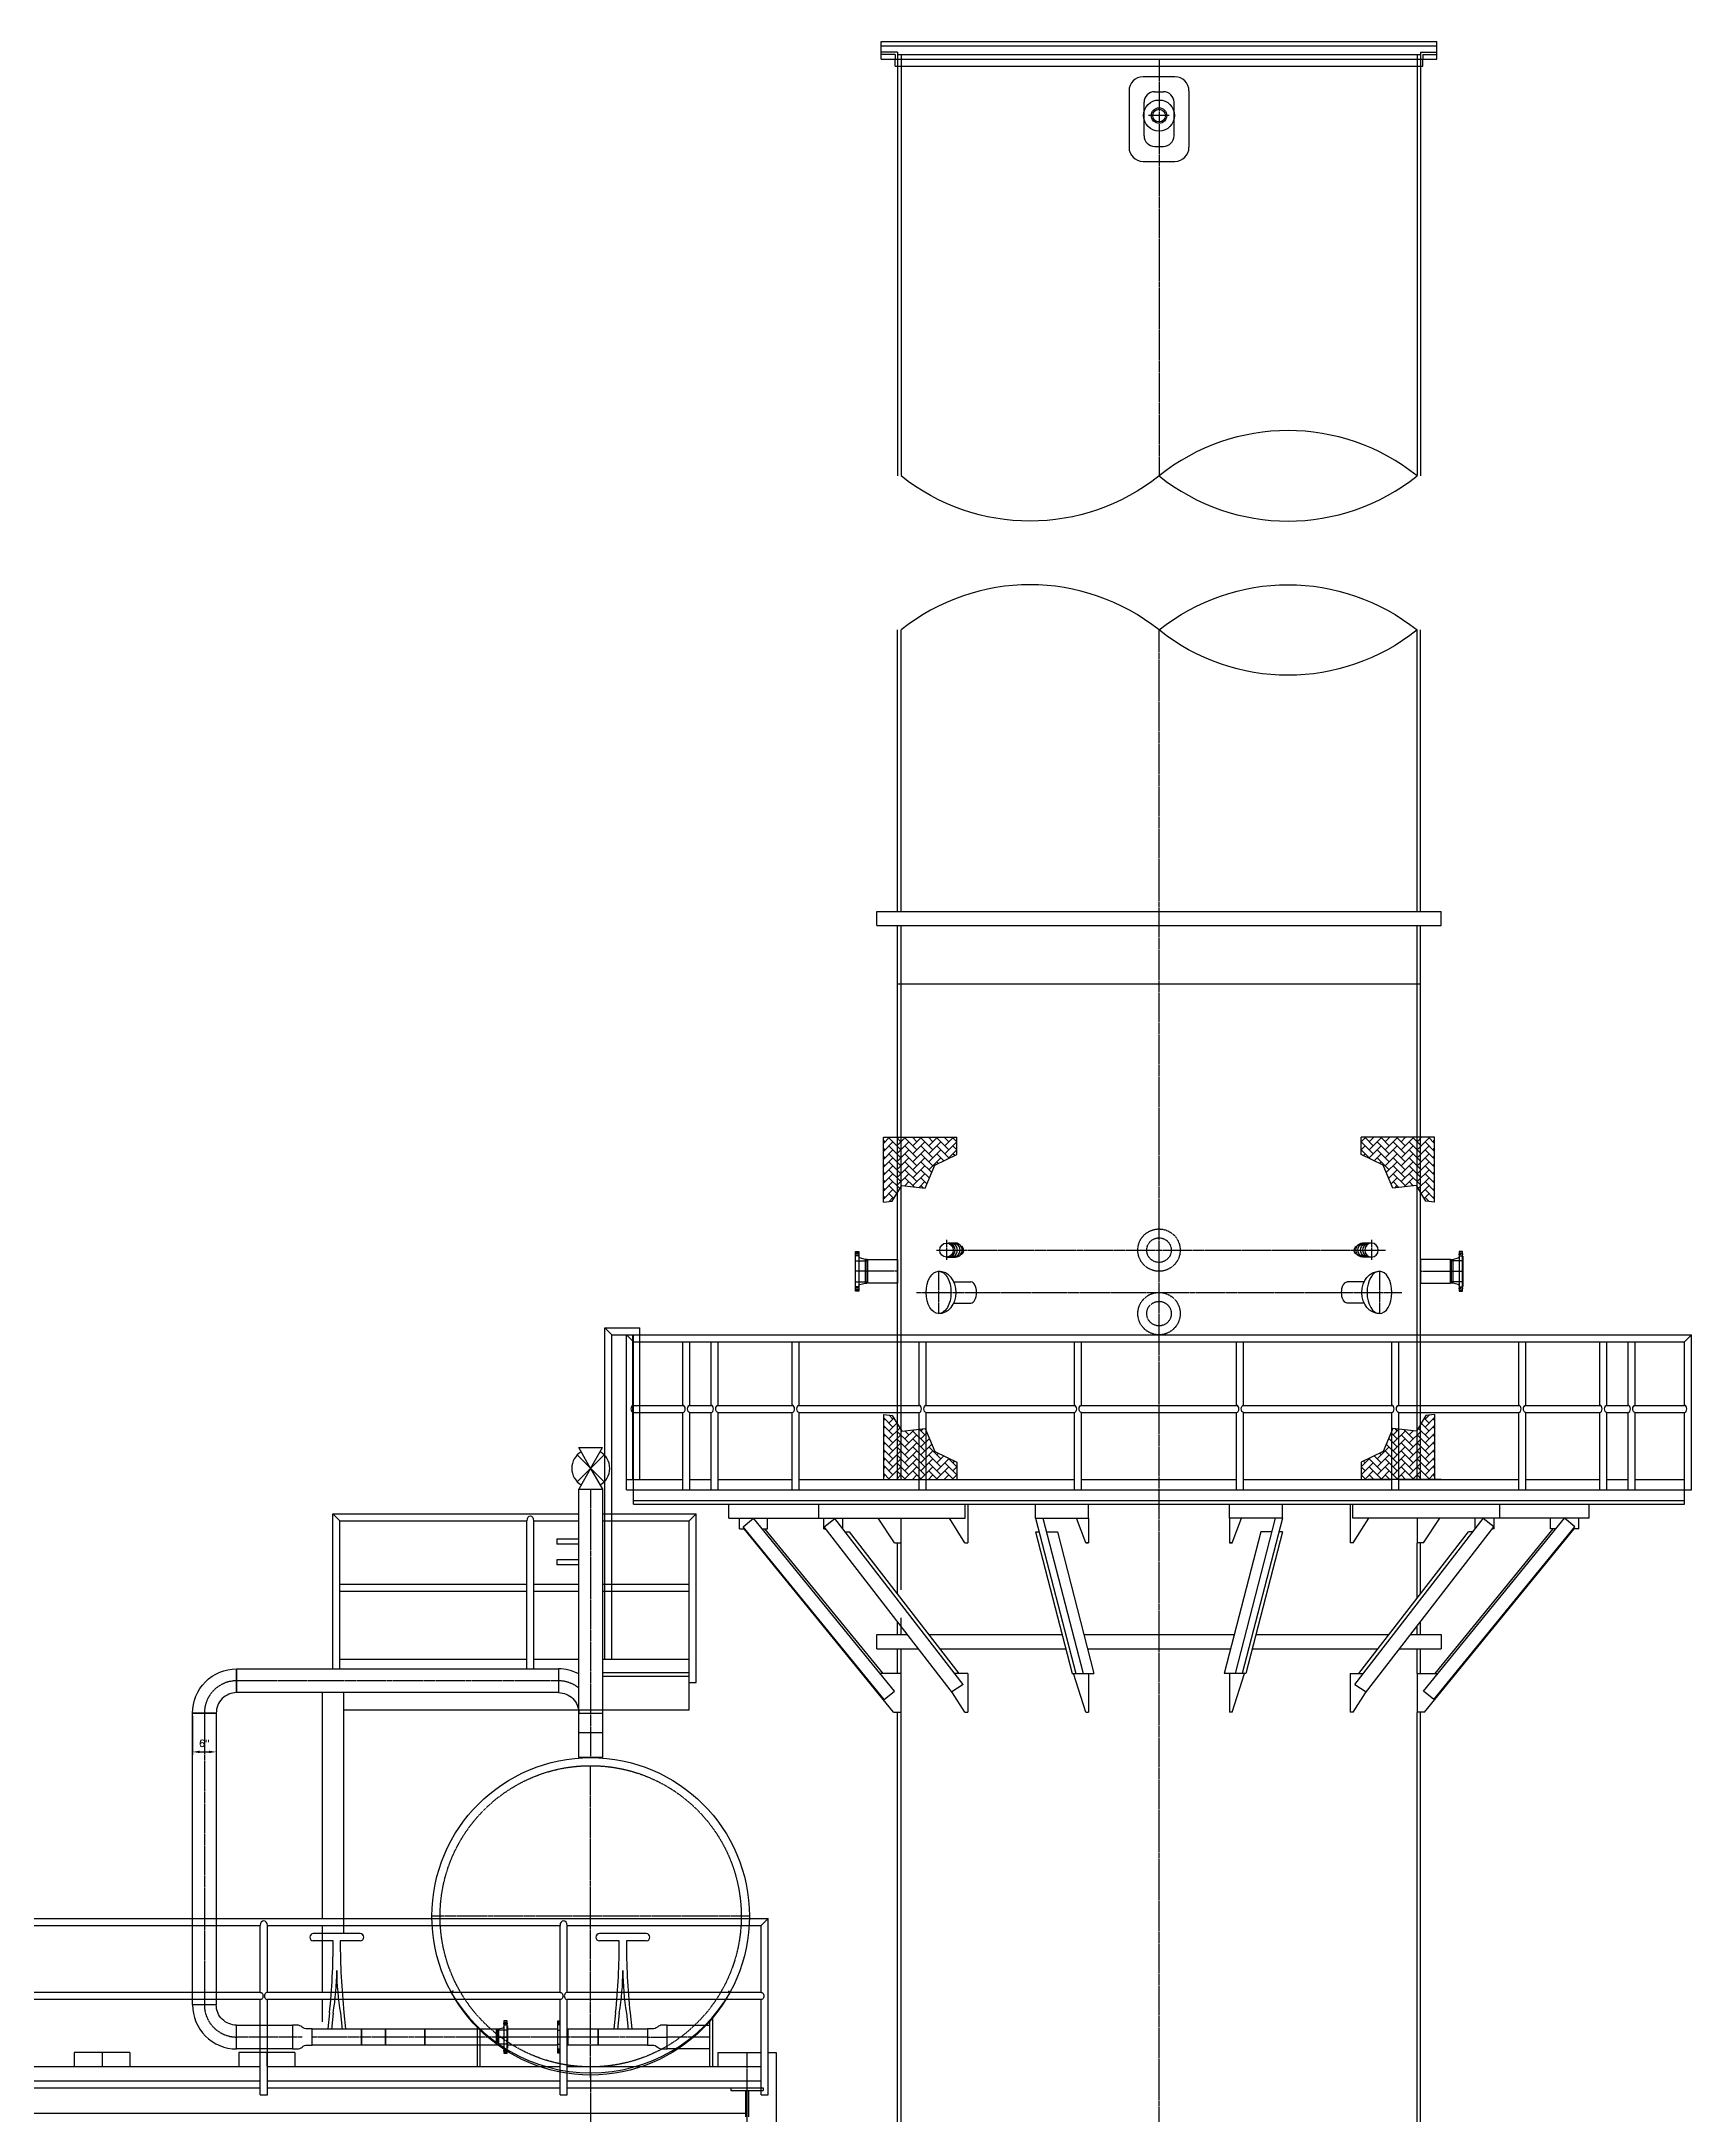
# Model space of a CAD drawing. Header units: inches. Extents: x 23530 to 59202, y -9951 to 24854.
# Drawn here: x 47504 to 59202, y 10161 to 24854 of the extents above; entities that cross this region are included whole.
import ezdxf

# ---------------------------------------------------------------- set-up
doc = ezdxf.new("R2010")
doc.units = ezdxf.units.IN
doc.header["$LTSCALE"] = 10
doc.header["$MEASUREMENT"] = 0
doc.linetypes.add('CENTER', pattern=[2, 1.25, -0.25, 0.25, -0.25])
doc.linetypes.add('HIDDEN', pattern=[0.375, 0.25, -0.125])
for name, color, linetype in [('CENTER', 11, 'CENTER'), ('HRSG-GRS CENTER', 30, 'CENTER'), ('HRSG-GRS MAYA', 220, 'HIDDEN'), ('HRSG-GRS TEBAL', 7, 'Continuous'), ('PIPE', 7, 'Continuous')]:
    doc.layers.add(name, color=color, linetype=linetype)
doc.styles.add('ROMANS', font='romans.shx', dxfattribs={"height": 200})
doc.dimstyles.new('DIMENSI-HRSG', dxfattribs={"dimtxt": 50, "dimasz": 50, "dimexe": 20, "dimexo": 20, "dimgap": 10, "dimtad": 0, "dimdec": 0, "dimzin": 0, "dimdsep": 46, "dimtxsty": 'ROMANS', "dimcen": 0.1, "dimclrd": 12, "dimclre": 15, "dimclrt": 40, "dimadec": 0, "dimazin": 0, "dimtfac": 1, "dimtdec": 0, "dimtofl": 0, "dimtmove": 2, "dimatfit": 3, "dimfxl": 1, "dimtvp": 1, "dimtolj": 1, "dimtzin": 0, "dimarcsym": 0})

# ---------------------------------------------------------------- blocks, each defined once
blk = doc.blocks.new('*D9')
at = {"layer": 'Defpoints', "color": 0, "transparency": 16777216}
for p in [(48575, 13007), (48743, 13007), (48743, 12731)]:
    blk.add_point(p, dxfattribs=at)
at = {"layer": 'HRSG-GRS TEBAL', "color": 15, "lineweight": -2, "transparency": 16777216}
for p, q in [((48575, 12987), (48575, 12711)), ((48743, 12987), (48743, 12711))]:
    blk.add_line(p, q, dxfattribs=at)
at = {"layer": 'HRSG-GRS TEBAL', "color": 12, "lineweight": -2, "transparency": 16777216}
blk.add_line((48625, 12731), (48693, 12731), dxfattribs=at)
at = {"layer": 'HRSG-GRS TEBAL', "color": 12, "transparency": 16777216}
for points in [[(48625, 12740), (48625, 12723), (48575, 12731)], [(48693, 12740), (48693, 12723), (48743, 12731)]]:
    blk.add_solid(points, dxfattribs=at)
at = {"layer": 'HRSG-GRS TEBAL', "color": 40, "transparency": 16777216, "insert": (48659, 12791), "char_height": 50, "attachment_point": 5, "style": 'ROMANS'}
blk.add_mtext('\\A1;6"', dxfattribs=at)

msp = doc.modelspace()

# ---------------------------------------------------------------- hatches: boundary and pattern name
at = {"layer": 'HRSG-GRS TEBAL'}
h = msp.add_hatch(dxfattribs=at)
h.set_pattern_fill('AR-HBONE', color=256, scale=10, style=0)
h.set_pattern_definition([(45, (-58, -4e-12), (4e-15, 56.568542), [120, -40]), (135, (-29.716, 28.284), (4e-15, 56.568542), [120, -40])])
h.paths.add_polyline_path([(53472.7, 16628), (53535.7, 16633.5), (53602.4, 16746.1), (53769.1, 16727.6), (53838.3, 16890.1), (53992.9, 16964.6), (53992.9, 17087.4), (53472.7, 17087.4)])
h = msp.add_hatch(dxfattribs=at)
h.set_pattern_fill('AR-HBONE', color=256, scale=10, style=0)
h.set_pattern_definition([(135, (110911.45, -2e-12), (-4e-15, 56.568542), [120, -40]), (45, (110883.167, 28.284), (-4e-15, 56.568542), [120, -40])])
h.paths.add_polyline_path([(57380.7, 16628), (57317.8, 16633.5), (57251, 16746.1), (57084.4, 16727.6), (57015.1, 16890.1), (56860.6, 16964.6), (56860.6, 17087.4), (57380.7, 17087.4)])
h = msp.add_hatch(dxfattribs=at)
h.set_pattern_fill('AR-HBONE', color=256, scale=10, style=0)
h.set_pattern_definition([(315, (-58, 31749.717), (4e-15, -56.568542), [120, -40]), (225, (-29.716, 31721.433), (4e-15, -56.568542), [120, -40])])
h.paths.add_polyline_path([(53472.7, 15121.7), (53535.7, 15116.2), (53602.4, 15003.6), (53769.1, 15022.1), (53838.3, 14859.7), (53992.9, 14785.1), (53992.9, 14662.4), (53472.7, 14662.4)])
h = msp.add_hatch(dxfattribs=at)
h.set_pattern_fill('AR-HBONE', color=256, scale=10, style=0)
h.set_pattern_definition([(225, (110911.45, 31749.717), (-4e-15, -56.568542), [120, -40]), (315, (110883.167, 31721.433), (-4e-15, -56.568542), [120, -40])])
h.paths.add_polyline_path([(57380.7, 15121.7), (57317.8, 15116.2), (57251, 15003.6), (57084.4, 15022.1), (57015.1, 14859.7), (56860.6, 14785.1), (56860.6, 14662.4), (57380.7, 14662.4)])

# ---------------------------------------------------------------- linework, layer by layer
at = {"layer": 'CENTER'}
for p, q in [((53303.7, 16258), (53268.8, 16258)), ((53298.1, 16269.1), (53274.3, 16269.1)), ((53298.1, 16246.9), (53274.3, 16246.9)), ((57549.8, 16258), (57584.7, 16258)), ((57555.3, 16269.1), (57579.1, 16269.1)), ((57555.3, 16246.9), (57579.1, 16246.9)), ((53303.7, 16016.7), (53268.8, 16016.7)), ((53361.6, 16137.4), (53272.7, 16137.4)), ((53298.1, 16027.8), (53274.3, 16027.8)), ((53572.7, 16137.4), (53361.6, 16137.4)), ((57280.7, 16137.4), (57491.8, 16137.4)), ((57491.8, 16137.4), (57580.7, 16137.4)), ((57549.8, 16016.7), (57584.7, 16016.7)), ((57555.3, 16027.8), (57579.1, 16027.8)), ((53298.1, 16005.6), (53274.3, 16005.6)), ((57555.3, 16005.6), (57579.1, 16005.6)), ((51397.7, 14592.4), (51397.7, 12691.1)), ((51169.1, 13235.2), (48887.9, 13235.2)), ((48659.3, 13006.6), (48659.3, 10938.8)), ((50778.5, 10805.5), (50810.2, 10805.5)), ((50783.3, 10815), (50805.5, 10815)), ((50783.3, 10796), (50805.5, 10796)), ((51180.7, 10805.5), (51159.4, 10805.5)), ((51180.7, 10815), (51164.2, 10815)), ((51180.7, 10796), (51164.2, 10796)), ((49283.5, 10710.2), (48887.9, 10710.2)), ((49772.7, 10710.2), (49422.7, 10710.2)), ((49942.8, 10710.2), (49772.7, 10710.2)), ((50222.7, 10710.2), (49942.8, 10710.2)), ((50730.9, 10710.2), (50222.7, 10710.2)), ((50730.9, 10710.2), (50807.1, 10710.2)), ((51162.6, 10710.2), (50765.1, 10710.2)), ((50778.5, 10615), (50810.2, 10615)), ((50783.3, 10624.5), (50805.5, 10624.5)), ((50783.3, 10605.5), (50805.5, 10605.5)), ((51180.7, 10615), (51159.4, 10615)), ((51238.8, 10710.2), (51162.6, 10710.2)), ((51180.7, 10624.5), (51164.2, 10624.5)), ((51180.7, 10605.5), (51164.2, 10605.5)), ((51450.8, 10710.2), (51238.8, 10710.2)), ((51800.8, 10710.2), (51450.8, 10710.2)), ((52240.5, 10710.2), (51940.5, 10710.2))]:
    msp.add_line(p, q, dxfattribs=at)
for points in [[(48887.9, 13235.2, 0.4142136), (48659.3, 13006.6, 0.4142136)], [(51169.1, 13235.2, -0.1727018), (51313.6, 13183.8, -0.1727018)], [(48887.9, 10710.2, -0.4142136), (48659.3, 10938.8, -0.4142136)]]:
    msp.add_lwpolyline(points, format="xyb", dxfattribs=at)
for points in [[(49353.3, 10710.2), (49213.6, 10710.2)], [(51800.8, 10710.2), (51940.5, 10710.2)]]:
    msp.add_lwpolyline(points, dxfattribs=at)
at = {"layer": 'HRSG-GRS CENTER'}
for p, q in [((55426.7, 24728.5), (55426.7, 21774.8)), ((55498.6, 24328.6), (55353.3, 24328.6)), ((55426.7, 1481.9), (55426.7, 20682.7)), ((53920.3, 16359.8), (53920.3, 16219.6)), ((56933.2, 16359.8), (56933.2, 16219.6)), ((53850.3, 16287.4), (57031.4, 16287.4)), ((53864.2, 16137.4), (53864.2, 15837.4)), ((56989.2, 16137.4), (56989.2, 15837.4)), ((53706.6, 15987.4), (57146.8, 15987.4)), ((51397.7, 10421.1), (51397.7, 12633.6)), ((52522.7, 11566.1), (50272.7, 11566.1)), ((47933.7, 10601.1), (47933.7, 10501.1)), ((49101.7, 10601.1), (49101.7, 10501.1)), ((52505.7, 10601.1), (52505.7, -6786.8)), ((51397.7, 10456.1), (51397.7, 3962.8))]:
    msp.add_line(p, q, dxfattribs=at)
at = {"layer": 'HRSG-GRS MAYA'}
for p, q in [((53457.7, 24823.3), (57395.8, 24823.3)), ((53556.6, 24760), (53556.6, 24728.5)), ((53572.7, 24777.7), (53572.7, 24678.5)), ((53572.7, 24760), (57280.7, 24760)), ((53597.7, 24760), (53597.7, 21774.8)), ((57255.7, 24760), (57255.7, 21774.8)), ((57280.7, 24777.7), (57280.7, 24678.5)), ((57296.8, 24760), (57296.8, 24728.5)), ((53597.7, 18687.4), (53597.7, 20682.7)), ((57255.7, 18687.4), (57255.7, 20682.7)), ((53597.7, 14662.4), (53597.7, 18587.4)), ((57255.7, 14662.4), (57255.7, 18587.4)), ((53597.7, 13878.7), (53597.7, 14212.4)), ((57255.7, 13819.2), (57255.7, 14212.4)), ((53597.7, 13562.4), (53597.7, 13682.5)), ((57255.7, 13562.4), (57255.7, 13623.1)), ((53597.7, 13286.2), (53597.7, 13462.4)), ((57255.7, 13286.2), (57255.7, 13462.4)), ((53597.7, -6295.9), (53597.7, 13012.4)), ((57255.7, -6295.9), (57255.7, 13012.4)), ((36136.1, 10171.1), (52505.7, 10171.1))]:
    msp.add_line(p, q, dxfattribs=at)
for centre, radius in [((55426.7, 16287.4), 150), ((55426.7, 16287.4), 86.9), ((55426.7, 15837.4), 150), ((55426.7, 15837.4), 86.9), ((51397.7, 11566.1), 1067.5)]:
    msp.add_circle(centre, radius, dxfattribs=at)
at = {"layer": 'HRSG-GRS TEBAL'}
for p, q in [((53457.7, 24853.5), (57395.8, 24853.5)), ((53457.7, 24728.5), (53457.7, 24853.5)), ((57395.8, 24728.5), (57395.8, 24853.5)), ((57395.8, 24728.5), (57395.8, 24853.5)), ((53572.7, 24777.7), (53457.7, 24777.7)), ((53556.6, 24760), (53457.7, 24760)), ((53457.7, 24728.5), (57395.8, 24728.5)), ((53556.6, 24678.5), (53556.6, 24728.5)), ((57280.7, 24777.7), (57395.8, 24777.7)), ((57280.7, 24760), (57280.7, 21774.8)), ((57296.8, 24760), (57395.8, 24760)), ((57296.8, 24760), (57395.8, 24760)), ((57296.8, 24678.5), (57296.8, 24728.5)), ((53556.6, 24678.5), (57296.8, 24678.5)), ((53572.7, 24678.5), (53572.7, 21774.8)), ((55539.2, 24603.5), (55314.2, 24603.5)), ((55214.2, 24503.5), (55214.2, 24103.5)), ((55320.5, 24184.8), (55320.5, 24422.3)), ((55395.5, 24497.3), (55458, 24497.3)), ((55533, 24184.8), (55533, 24422.3)), ((55639.2, 24503.5), (55639.2, 24103.5)), ((55395.5, 24109.8), (55458, 24109.8)), ((55314.2, 24003.5), (55539.2, 24003.5)), ((53572.7, 18687.4), (53572.7, 20682.7)), ((57280.7, 18687.4), (57280.7, 20682.7)), ((53426.7, 18687.4), (57426.7, 18687.4)), ((53426.7, 18587.4), (53426.7, 18687.4)), ((57426.7, 18587.4), (57426.7, 18687.4)), ((53426.7, 18587.4), (57426.7, 18587.4)), ((53572.7, 14662.4), (53572.7, 18587.4)), ((57280.7, 14662.4), (57280.7, 18587.4)), ((53572.7, 18175.3), (57280.7, 18175.3)), ((53472.7, 17087.4), (53992.9, 17087.4)), ((53472.7, 16628), (53472.7, 17087.4)), ((57380.7, 17087.4), (56860.6, 17087.4)), ((57380.7, 16628), (57380.7, 17087.4)), ((53920.4, 16337.4), (53983.8, 16337.4)), ((56933, 16337.4), (56869.6, 16337.4)), ((53920.4, 16237.4), (53983.8, 16237.4)), ((56933, 16237.4), (56869.6, 16237.4)), ((53973, 16062.4), (54093, 16062.4)), ((56880.4, 16062.4), (56760.5, 16062.4)), ((53973, 15912.4), (54093, 15912.4)), ((56880.4, 15912.4), (56760.5, 15912.4)), ((51497.2, 13387.4), (51497.2, 15737.4)), ((51497.2, 15737.4), (51747.2, 15737.4)), ((51497.2, 15737.4), (51547.2, 15687.4)), ((51747.2, 14662.4), (51747.2, 15737.4)), ((51547.2, 13387.4), (51547.2, 15687.4)), ((51547.2, 15687.4), (51697.2, 15687.4)), ((51651.7, 14587.4), (51651.7, 15687.4)), ((51651.7, 15687.4), (59201.7, 15687.4)), ((51701.7, 15637.4), (51651.7, 15687.4)), ((51697.2, 14662.4), (51697.2, 15687.4)), ((51701.7, 14487.4), (51701.7, 15687.4)), ((51701.7, 15637.4), (59151.7, 15637.4)), ((52051.7, 15187.4), (52051.7, 15637.4)), ((52101.7, 15187.4), (52101.7, 15637.4)), ((52251.7, 15187.4), (52251.7, 15637.4)), ((52301.7, 15187.4), (52301.7, 15637.4)), ((52826.7, 15187.4), (52826.7, 15637.4)), ((52876.7, 15187.4), (52876.7, 15637.4)), ((53726.7, 15187.4), (53726.7, 15637.4)), ((53776.7, 15187.4), (53776.7, 15637.4)), ((54826.7, 15187.4), (54826.7, 15637.4)), ((54876.7, 15187.4), (54876.7, 15637.4)), ((55976.7, 15187.4), (55976.7, 15637.4)), ((56026.7, 15187.4), (56026.7, 15637.4)), ((57076.7, 15187.4), (57076.7, 15637.4)), ((57126.7, 15187.4), (57126.7, 15637.4)), ((57976.7, 15187.4), (57976.7, 15637.4)), ((58026.7, 15187.4), (58026.7, 15637.4)), ((58551.7, 15187.4), (58551.7, 15637.4)), ((58601.7, 15187.4), (58601.7, 15637.4)), ((58751.7, 15187.4), (58751.7, 15637.4)), ((58801.7, 15187.4), (58801.7, 15637.4)), ((59151.7, 15637.4), (59201.7, 15687.4)), ((59151.7, 15187.4), (59151.7, 15637.4)), ((59201.7, 14587.4), (59201.7, 15687.4)), ((51697.2, 15187.4), (52051.7, 15187.4)), ((51697.2, 15137.4), (52051.7, 15137.4)), ((52051.7, 14587.4), (52051.7, 15137.4)), ((52101.1, 15187.4), (52251.7, 15187.4)), ((52101.1, 15137.4), (52251.7, 15137.4)), ((52101.7, 14587.4), (52101.7, 15137.4)), ((52251.7, 14587.4), (52251.7, 15137.4)), ((52301.1, 15187.4), (52826.7, 15187.4)), ((52301.1, 15137.4), (52826.7, 15137.4)), ((52301.7, 14587.4), (52301.7, 15137.4)), ((52826.7, 14587.4), (52826.7, 15137.4)), ((52876.1, 15187.4), (53726.7, 15187.4)), ((52876.1, 15137.4), (53726.7, 15137.4)), ((52876.7, 14587.4), (52876.7, 15137.4)), ((53726.7, 14587.4), (53726.7, 15137.4)), ((53776.1, 15187.4), (54826.7, 15187.4)), ((53776.1, 15137.4), (54826.7, 15137.4)), ((53776.7, 14587.4), (53776.7, 15137.4)), ((54826.7, 14587.4), (54826.7, 15137.4)), ((54876.1, 15187.4), (55976.7, 15187.4)), ((54876.1, 15137.4), (55976.7, 15137.4)), ((54876.7, 14587.4), (54876.7, 15137.4)), ((55976.7, 14587.4), (55976.7, 15137.4)), ((56026.1, 15187.4), (57076.7, 15187.4)), ((56026.1, 15137.4), (57076.7, 15137.4)), ((56026.7, 14587.4), (56026.7, 15137.4)), ((57076.7, 14587.4), (57076.7, 15137.4)), ((57126.1, 15187.4), (57976.7, 15187.4)), ((57126.1, 15137.4), (57976.7, 15137.4)), ((57126.7, 14587.4), (57126.7, 15137.4)), ((57976.7, 14587.4), (57976.7, 15137.4)), ((58026.1, 15187.4), (58551.7, 15187.4)), ((58026.1, 15137.4), (58551.7, 15137.4)), ((58026.7, 14587.4), (58026.7, 15137.4)), ((58551.7, 14587.4), (58551.7, 15137.4)), ((58601.1, 15187.4), (58751.7, 15187.4)), ((58601.1, 15137.4), (58751.7, 15137.4)), ((58601.7, 14587.4), (58601.7, 15137.4)), ((58751.7, 14587.4), (58751.7, 15137.4)), ((58801.1, 15187.4), (59151.7, 15187.4)), ((58801.1, 15137.4), (59151.7, 15137.4)), ((58801.7, 14587.4), (58801.7, 15137.4)), ((59151.7, 14487.4), (59151.7, 15137.4)), ((53472.7, 15121.7), (53472.7, 14662.4)), ((57380.7, 15121.7), (57380.7, 14662.4)), ((51397.7, 14740.9), (51313.6, 14889.4)), ((51313.6, 14889.4), (51481.9, 14889.4)), ((51397.7, 14740.9), (51481.9, 14889.4)), ((51493.5, 14836.7), (51302.6, 14645.8)), ((51493.5, 14645.1), (51302.6, 14836)), ((51397.7, 14740.9), (51313.6, 14592.4)), ((51397.7, 14740.9), (51481.9, 14592.4)), ((51651.7, 14662.4), (52051.7, 14662.4)), ((51651.7, 14587.4), (59201.7, 14587.4)), ((51651.7, 14587.4), (52958.3, 14587.4)), ((52101.7, 14662.4), (52251.7, 14662.4)), ((52301.7, 14662.4), (52826.7, 14662.4)), ((52876.7, 14662.4), (53726.7, 14662.4)), ((53426.7, 14662.4), (53946.9, 14662.4)), ((53776.7, 14662.4), (54826.7, 14662.4)), ((54876.7, 14662.4), (55976.7, 14662.4)), ((56026.7, 14662.4), (57076.7, 14662.4)), ((57426.7, 14662.4), (56906.6, 14662.4)), ((57126.7, 14662.4), (57976.7, 14662.4)), ((58026.7, 14662.4), (58551.7, 14662.4)), ((58601.7, 14662.4), (58751.7, 14662.4)), ((58801.7, 14662.4), (59151.7, 14662.4)), ((49569.8, 13319.4), (49569.8, 14419.4)), ((49569.8, 14419.4), (51313.6, 14419.4)), ((49569.8, 14419.4), (49619.8, 14369.4)), ((51481.9, 14419.4), (52144.8, 14419.4)), ((51701.7, 14512.4), (59151.7, 14512.4)), ((51701.7, 14487.4), (54551.7, 14487.4)), ((52094.8, 14369.4), (52144.8, 14419.4)), ((52144.8, 13223.3), (52144.8, 14419.4)), ((52376.7, 14387.4), (52376.7, 14487.4)), ((53012.7, 14487.4), (53012.7, 14387.4)), ((54051.7, 14387.4), (54051.7, 14487.4)), ((54071.3, 14486.2), (54071.3, 14212.4)), ((54551.7, 14487.4), (59151.7, 14487.4)), ((54551.7, 14387.4), (54551.7, 14487.4)), ((54926.7, 14387.4), (54926.7, 14487.4)), ((55926.7, 14387.4), (55926.7, 14487.4)), ((56301.7, 14387.4), (56301.7, 14487.4)), ((56782.2, 14486.2), (56782.2, 14212.4)), ((56801.7, 14387.4), (56801.7, 14487.4)), ((57840.7, 14487.4), (57840.7, 14387.4)), ((58476.7, 14387.4), (58476.7, 14487.4)), ((49619.8, 14369.4), (50944.8, 14369.4)), ((49619.8, 13319.4), (49619.8, 14369.4)), ((50944.8, 13319.4), (50944.8, 14369.4)), ((50994.8, 13319.4), (50994.8, 14369.4)), ((50994.8, 14369.4), (51313.6, 14369.4)), ((51481.9, 14369.4), (52094.8, 14369.4)), ((52094.8, 13026.1), (52094.8, 14369.4)), ((52376.7, 14387.4), (54051.7, 14387.4)), ((52451.7, 14312.4), (52451.7, 14387.4)), ((52451.7, 14312.4), (52484.7, 14312.4)), ((52479, 14327.4), (52552.5, 14387.4)), ((53478.2, 13102.5), (52479, 14327.4)), ((53545.1, 13012.4), (52484.7, 14312.4)), ((53551.7, 13162.5), (52552.5, 14387.4)), ((52613.7, 14312.4), (52651.7, 14312.4)), ((53470.2, 13286.2), (52633.1, 14312.4)), ((52651.7, 14312.4), (52651.7, 14387.4)), ((53049.8, 14312.4), (53049.8, 14387.4)), ((53049.8, 14312.4), (53064.5, 14312.4)), ((53052.9, 14327.4), (53128, 14385.5)), ((53963.8, 13149.9), (53052.9, 14327.4)), ((54039, 13208), (53128, 14385.5)), ((53184.6, 14312.4), (53185.3, 14312.4)), ((53185.3, 14312.4), (53185.3, 14387.4)), ((53201.6, 14290.4), (53233.2, 14290.4)), ((54010.1, 13286.2), (53233.2, 14290.4)), ((53551.7, 14212.4), (53435.9, 14387.4)), ((53596.2, 14387.4), (53596.2, 14212.4)), ((54049.7, 14212.4), (53940.4, 14387.4)), ((54551, 14290.4), (54576.8, 14290.4)), ((54551, 14290.4), (54810.5, 13287.4)), ((54551.7, 14387.4), (54926.7, 14387.4)), ((54551.7, 14387.4), (54836.4, 13287.4)), ((54603.4, 14387.4), (54888, 13287.4)), ((54628.5, 14290.4), (54705.9, 14290.4)), ((54705.9, 14290.4), (54965.5, 13287.4)), ((54907.5, 14212.4), (54841.1, 14387.4)), ((54926.7, 14387.4), (54926.7, 14212.4)), ((56147.5, 14290.4), (55888, 13287.4)), ((55926.7, 14387.4), (55926.7, 14212.4)), ((56301.7, 14387.4), (55926.7, 14387.4)), ((55945.9, 14212.4), (56012.4, 14387.4)), ((56250.1, 14387.4), (55965.5, 13287.4)), ((56301.7, 14387.4), (56017.1, 13287.4)), ((56302.5, 14290.4), (56042.9, 13287.4)), ((56225, 14290.4), (56147.5, 14290.4)), ((56302.5, 14290.4), (56276.6, 14290.4)), ((58476.7, 14387.4), (56801.7, 14387.4)), ((56803.8, 14212.4), (56913, 14387.4)), ((56814.5, 13208), (57725.4, 14385.5)), ((56843.4, 13286.2), (57620.2, 14290.4)), ((56889.6, 13149.9), (57800.6, 14327.4)), ((57257.2, 14387.4), (57257.2, 14212.4)), ((57301.7, 13162.5), (58300.9, 14387.4)), ((57301.7, 14212.4), (57417.6, 14387.4)), ((57308.3, 13012.4), (58368.8, 14312.4)), ((57375.3, 13102.5), (58374.4, 14327.4)), ((57383.3, 13286.2), (58220.4, 14312.4)), ((57651.8, 14290.4), (57620.2, 14290.4)), ((57668.2, 14312.4), (57668.2, 14387.4)), ((57668.9, 14312.4), (57668.2, 14312.4)), ((57800.6, 14327.4), (57725.4, 14385.5)), ((57803.6, 14312.4), (57789, 14312.4)), ((57803.6, 14312.4), (57803.6, 14387.4)), ((58201.7, 14312.4), (58201.7, 14387.4)), ((58239.7, 14312.4), (58201.7, 14312.4)), ((58374.4, 14327.4), (58300.9, 14387.4)), ((58401.7, 14312.4), (58368.8, 14312.4)), ((58401.7, 14312.4), (58401.7, 14387.4)), ((51313.6, 14238.5), (51158.9, 14238.5)), ((51158.9, 14238.5), (51158.9, 14204.2)), ((51313.6, 14204.2), (51158.9, 14204.2)), ((53551.7, 14212.4), (53596.2, 14212.4)), ((53572.7, 13851.5), (53572.7, 14212.4)), ((54049.7, 14212.4), (54071.3, 14212.4)), ((54926.7, 14212.4), (54907.5, 14212.4)), ((54907.5, 14212.4), (54926.7, 14212.4)), ((55945.9, 14212.4), (55926.7, 14212.4)), ((55926.7, 14212.4), (55945.9, 14212.4)), ((56803.8, 14212.4), (56782.2, 14212.4)), ((57301.7, 14212.4), (57257.2, 14212.4)), ((57280.7, 13851.5), (57280.7, 14212.4)), ((51158.9, 14091.4), (51158.9, 14057.1)), ((51313.6, 14091.4), (51158.9, 14091.4)), ((51313.6, 14057.1), (51158.9, 14057.1)), ((49619.8, 13919.4), (50944.8, 13919.4)), ((49619.8, 13869.4), (50944.8, 13869.4)), ((50994.8, 13919.4), (51313.6, 13919.4)), ((50994.8, 13869.4), (51313.6, 13869.4)), ((51481.9, 13919.4), (52094.8, 13919.4)), ((51481.9, 13869.4), (52094.8, 13869.4)), ((53426.7, 13562.4), (53644.7, 13562.4)), ((53426.7, 13462.4), (53426.7, 13562.4)), ((53572.7, 13562.4), (53572.7, 13655.4)), ((53796.4, 13562.4), (54739.4, 13562.4)), ((54894.3, 13562.4), (55959.1, 13562.4)), ((56114.1, 13562.4), (57057, 13562.4)), ((57208.7, 13562.4), (57426.7, 13562.4)), ((57280.7, 13562.4), (57280.7, 13655.4)), ((57426.7, 13562.4), (57426.7, 13462.4)), ((49619.8, 13387.4), (50944.8, 13387.4)), ((50994.8, 13387.4), (51313.6, 13387.4)), ((51481.9, 13387.4), (52094.8, 13387.4)), ((53426.7, 13462.4), (53722.1, 13462.4)), ((53572.7, 13286.2), (53572.7, 13462.4)), ((53873.8, 13462.4), (54765.2, 13462.4)), ((54920.2, 13462.4), (55933.3, 13462.4)), ((56088.2, 13462.4), (56979.7, 13462.4)), ((57131.4, 13462.4), (57426.7, 13462.4)), ((57280.7, 13286.2), (57280.7, 13462.4)), ((51481.9, 13294.1), (52094.8, 13294.1)), ((51481.9, 13269.1), (52094.8, 13269.1)), ((52094.8, 13223.3), (52144.8, 13223.3)), ((53596.2, 13286.2), (53450.8, 13286.2)), ((53596.2, 13286.2), (53596.2, 13012.4)), ((54071.3, 13286.2), (53978.5, 13286.2)), ((54071.3, 13286.2), (54071.3, 13012.4)), ((54810.5, 13287.4), (54926.7, 13287.4)), ((54907.5, 13012.4), (54820.1, 13287.4)), ((54926.7, 13287.4), (54926.7, 13012.4)), ((54926.7, 13287.4), (54965.5, 13287.4)), ((55926.7, 13287.4), (55888, 13287.4)), ((55926.7, 13287.4), (55926.7, 13012.4)), ((56042.9, 13287.4), (55926.7, 13287.4)), ((55945.9, 13012.4), (56033.4, 13287.4)), ((56782.2, 13286.2), (56875, 13286.2)), ((56782.2, 13286.2), (56782.2, 13012.4)), ((57257.2, 13286.2), (57402.6, 13286.2)), ((57257.2, 13286.2), (57257.2, 13012.4)), ((49497.7, 11551.1), (49497.7, 13151.1)), ((49647.7, 11443), (49647.7, 13151.1)), ((53478.2, 13102.5), (53551.7, 13162.5)), ((54039, 13208), (53958.8, 13157.9)), ((54049.7, 13012.4), (53963.8, 13149.9)), ((56803.8, 13012.4), (56889.6, 13149.9)), ((56814.5, 13208), (56894.7, 13157.9)), ((57375.3, 13102.5), (57301.7, 13162.5)), ((53545.1, 13012.4), (53596.2, 13012.4)), ((53572.7, -6295.9), (53572.7, 13012.4)), ((54049.7, 13012.4), (54071.3, 13012.4)), ((54049.7, 13012.4), (54071.3, 13012.4)), ((54907.5, 13012.4), (54926.7, 13012.4)), ((55945.9, 13012.4), (55926.7, 13012.4)), ((56803.8, 13012.4), (56782.2, 13012.4)), ((56803.8, 13012.4), (56782.2, 13012.4)), ((57308.3, 13012.4), (57257.2, 13012.4)), ((57280.7, -6295.9), (57280.7, 13012.4)), ((51313.6, 12869.7), (51481.9, 12869.7)), ((35794.7, 11551.1), (52655.7, 11551.1)), ((47062.7, 11501.1), (49055.7, 11501.1)), ((49055.7, 11026.1), (49055.7, 11501.1)), ((49105.7, 11026.1), (49105.7, 11501.1)), ((49105.7, 11501.1), (51180.7, 11501.1)), ((49497.7, 11026.1), (49497.7, 11501.1)), ((51180.7, 11026.1), (51180.7, 11501.1)), ((51230.7, 11501.1), (52605.7, 11501.1)), ((51230.7, 11026.1), (51230.7, 11501.1)), ((52605.7, 11501.1), (52655.7, 11551.1)), ((52605.7, 11026.1), (52605.7, 11501.1)), ((52655.7, 10301.1), (52655.7, 11551.1)), ((49622.7, 11443), (49431.5, 11443)), ((49572.7, 11393), (49431.5, 11393)), ((49764, 11443), (49622.7, 11443)), ((49622.7, 11391.1), (49622.7, 11393)), ((49764, 11393), (49622.7, 11393)), ((51650.8, 11443), (51459.6, 11443)), ((51600.8, 11393), (51459.6, 11393)), ((51792.1, 11443), (51650.8, 11443)), ((51792.1, 11393), (51650.8, 11393)), ((51650.8, 11391.1), (51650.8, 11393)), ((49057.3, 11026.1), (47061.1, 11026.1)), ((51180.7, 11026.1), (49104.1, 11026.1)), ((50423.4, 11038.6), (50406.1, 11028.6)), ((52607.3, 11026.1), (51230.7, 11026.1)), ((52372, 11038.6), (52389.3, 11028.6)), ((49056.6, 10976.1), (47061.9, 10976.1)), ((49055.7, 10301.1), (49055.7, 10976.1)), ((51180.7, 10976.1), (49104.9, 10976.1)), ((49105.7, 10301.1), (49105.7, 10976.1)), ((49497.7, 10817.2), (49497.7, 10976.1)), ((49546.7, 10882), (49535, 10767.4)), ((49571.6, 10879.4), (49559.9, 10764.8)), ((49623.8, 10879.4), (49635.6, 10764.8)), ((49648.7, 10882), (49660.4, 10767.4)), ((51180.7, 10301.1), (51180.7, 10976.1)), ((51230.7, 10301.1), (51230.7, 10976.1)), ((52606.6, 10976.1), (51230.7, 10976.1)), ((51574.9, 10882), (51563.1, 10767.4)), ((51599.7, 10879.4), (51588, 10764.8)), ((51652, 10879.4), (51663.7, 10764.8)), ((51676.8, 10882), (51688.6, 10767.4)), ((52605.7, 10301.1), (52605.7, 10976.1)), ((50592.2, 10787.3), (50592.2, 10501.1)), ((50612.2, 10768), (50612.2, 10501.1)), ((52240.5, 10826.1), (52240.5, 10501.1)), ((52260.5, 10848.4), (52260.5, 10501.1)), ((47735.7, 10601.1), (47735.7, 10501.1)), ((48131.7, 10601.1), (47735.7, 10601.1)), ((48131.7, 10601.1), (48131.7, 10501.1)), ((48903.7, 10601.1), (48903.7, 10501.1)), ((49299.7, 10601.1), (48903.7, 10601.1)), ((49299.7, 10601.1), (49299.7, 10501.1)), ((52299.7, 10601.1), (52299.7, 10501.1)), ((52299.7, 10601.1), (52605.7, 10601.1)), ((52655.7, 10601.1), (52711.7, 10601.1)), ((52711.7, 10601.1), (52711.7, -6442.7)), ((47062.7, 10501.1), (49055.7, 10501.1)), ((49105.7, 10501.1), (51180.7, 10501.1)), ((51230.7, 10501.1), (52605.7, 10501.1)), ((47062.7, 10401.1), (49055.7, 10401.1)), ((47062.7, 10351.1), (49055.7, 10351.1)), ((49055.7, 10301.1), (49105.7, 10301.1)), ((49105.7, 10401.1), (51180.7, 10401.1)), ((49105.7, 10351.1), (51180.7, 10351.1)), ((51180.7, 10301.1), (51230.7, 10301.1)), ((51230.7, 10401.1), (52605.7, 10401.1)), ((51230.7, 10351.1), (52605.7, 10351.1)), ((52392.1, 10351.1), (52619.4, 10351.1)), ((52392.1, 10351.1), (52392.1, 10330.6)), ((52392.1, 10330.6), (52619.4, 10330.6)), ((52495.5, 10330.6), (52495.5, 10144.9)), ((52505.7, 10351.1), (52505.7, 7851.1)), ((52516, 10330.6), (52516, 10144.9)), ((52605.7, 10301.1), (52655.7, 10301.1)), ((52619.4, 10351.1), (52619.4, 10330.6))]:
    msp.add_line(p, q, dxfattribs=at)
for points in [[(53472.7, 16628), (53535.7, 16633.5), (53602.4, 16746.1), (53769.1, 16727.6), (53838.3, 16890.1), (53992.9, 16964.6), (53992.9, 17087.4)], [(57380.7, 16628), (57317.8, 16633.5), (57251, 16746.1), (57084.4, 16727.6), (57015.1, 16890.1), (56860.6, 16964.6), (56860.6, 17087.4)], [(53472.7, 15121.7), (53535.7, 15116.2), (53602.4, 15003.6), (53769.1, 15022.1), (53838.3, 14859.7), (53992.9, 14785.1), (53992.9, 14662.4)], [(57380.7, 15121.7), (57317.8, 15116.2), (57251, 15003.6), (57084.4, 15022.1), (57015.1, 14859.7), (56860.6, 14785.1), (56860.6, 14662.4)]]:
    msp.add_lwpolyline(points, dxfattribs=at)
for centre, radius in [((55426.7, 24328.6), 110), ((55426.7, 24328.6), 55), ((55426.7, 24328.6), 45), ((51397.7, 11566.1), 1125)]:
    msp.add_circle(centre, radius, dxfattribs=at)
for centre, radius, start, end in [((55314.2, 24503.5), 100, 90, 180), ((55539.2, 24503.5), 100, 360, 90), ((55395.5, 24422.3), 75, 90, 180), ((55458, 24422.3), 75, 0, 90), ((55314.2, 24103.5), 100, 180, 270), ((55395.5, 24184.8), 75, 180, 270), ((55458, 24184.8), 75, 270, 0), ((55539.2, 24103.5), 100, 270, 0), ((51398.4, 14740.9), 135, 119.78416, 240.21584), ((51398.4, 14740.9), 135, 299.28917, 60.71083), ((49431.5, 11418), 25, 90, 270), ((44572.7, 11391.1), 5000, 354.15618, 0), ((54622.7, 11391.1), 5000, 180, 185.84382), ((49764, 11418), 25, 270, 90), ((51459.6, 11418), 25, 90, 270), ((46600.8, 11391.1), 5000, 354.15618, 0), ((56650.8, 11391.1), 5000, 180, 185.84382), ((51792.1, 11418), 25, 270, 90), ((47833.5, 11181.9), 1764.2, 350.12945, 359.99405), ((51361.9, 11181.9), 1764.2, 180.00595, 189.87055), ((49861.7, 11181.9), 1764.2, 350.12945, 359.99405), ((53390, 11181.9), 1764.2, 180.00595, 189.87055), ((51397.7, 11601.1), 1145, 210, 330)]:
    msp.add_arc(centre, radius, start, end, dxfattribs=at)
for centre, major_axis, ratio in [((53920.4, 16287.4), (0, -50), 0.957186), ((53864.2, 15987.4), (0, 150), 0.5857658)]:
    msp.add_ellipse(centre, major_axis=major_axis, ratio=ratio, dxfattribs=at)
for centre, major_axis, ratio, start_param, end_param in [((53933.8, 16287.4), (0, -50), 0.957186, 6.2831853, 9.424778), ((53950.3, 16287.4), (0, -50), 0.957186, 6.2831853, 9.424778), ((53968.3, 16287.4), (0, -50), 0.957186, 6.2831853, 9.424778), ((53983.8, 16287.4), (0, -50), 0.957186, 0, 3.1415927), ((54021.4, 16286.4), (0, 30.1), 0.7047164, 3.1415927, 6.217129), ((53864.2, 15987.4), (0, 150), 0.8374964, 3.1415927, 6.2831853), ((54093, 15987.4), (0, 75), 0.5312996, 3.1415927, 6.2831853), ((52051.7, 15162.4), (0, 25), 0.6492737, 3.1415927, 6.2831853), ((52251.7, 15162.4), (0, 25), 0.6492737, 3.1415927, 6.2831853), ((52826.7, 15162.4), (0, 25), 0.6492737, 3.1415927, 6.2831853), ((53726.7, 15162.4), (0, 25), 0.6492737, 3.1415927, 6.2831853), ((54826.7, 15162.4), (0, 25), 0.6492737, 3.1415927, 6.2831853), ((55976.7, 15162.4), (0, 25), 0.6492737, 3.1415927, 6.2831853), ((57076.7, 15162.4), (0, 25), 0.6492737, 3.1415927, 6.2831853), ((57976.7, 15162.4), (0, 25), 0.6492737, 3.1415927, 6.2831853), ((58551.7, 15162.4), (0, 25), 0.6492737, 3.1415927, 6.2831853), ((58751.7, 15162.4), (0, 25), 0.6492737, 3.1415927, 6.2831853), ((59151.7, 15162.4), (0, 25), 0.6492737, 3.1415927, 6.2831853), ((50969.8, 14369.4), (0, 33), 0.757661, 4.712389, 7.8539816), ((49080.7, 11501.1), (0, 33), 0.757661, 4.712389, 7.8539816), ((51205.7, 11501.1), (0, 33), 0.757661, 4.712389, 7.8539816), ((49105.1, 11001.1), (-0.5, 25), 0.7696493, -0.0558007, 3.1503997), ((51230.1, 11001.1), (-0.5, 25), 0.7696493, -0.0558007, 3.1503997)]:
    msp.add_ellipse(centre, major_axis=major_axis, ratio=ratio, start_param=start_param, end_param=end_param, dxfattribs=at)
at = {"layer": 'HRSG-GRS TEBAL', "extrusion": (0, 0, -1)}
for centre, major_axis, ratio, start_param, end_param in [((56832.1, 16286.4), (0, 30.1), 0.7047164, 3.1415927, 6.217129), ((56869.6, 16287.4), (0, -50), 0.957186, 0, 3.1415927), ((56885.1, 16287.4), (0, -50), 0.957186, 6.2831853, 9.424778), ((56903.2, 16287.4), (0, -50), 0.957186, 6.2831853, 9.424778), ((56919.7, 16287.4), (0, -50), 0.957186, 6.2831853, 9.424778), ((56760.5, 15987.4), (0, 75), 0.5312996, 3.1415927, 6.2831853), ((56989.2, 15987.4), (0, 150), 0.8374964, 3.1415927, 6.2831853), ((51701.1, 15162.4), (0, 25), 0.6492737, 3.1415927, 6.2831853), ((52101.1, 15162.4), (0, 25), 0.6492737, 3.1415927, 6.2831853), ((52301.1, 15162.4), (0, 25), 0.6492737, 3.1415927, 6.2831853), ((52876.1, 15162.4), (0, 25), 0.6492737, 3.1415927, 6.2831853), ((53776.1, 15162.4), (0, 25), 0.6492737, 3.1415927, 6.2831853), ((54876.1, 15162.4), (0, 25), 0.6492737, 3.1415927, 6.2831853), ((56026.1, 15162.4), (0, 25), 0.6492737, 3.1415927, 6.2831853), ((57126.1, 15162.4), (0, 25), 0.6492737, 3.1415927, 6.2831853), ((58026.1, 15162.4), (0, 25), 0.6492737, 3.1415927, 6.2831853), ((58601.1, 15162.4), (0, 25), 0.6492737, 3.1415927, 6.2831853), ((58801.1, 15162.4), (0, 25), 0.6492737, 3.1415927, 6.2831853), ((49056.3, 11001.1), (0.5, 25), 0.7696493, -0.0558007, 3.1503997), ((51181.3, 11001.1), (0.5, 25), 0.7696493, -0.0558007, 3.1503997), ((52606.3, 11001.1), (0.5, 25), 0.7696493, -0.0558007, 3.1503997)]:
    msp.add_ellipse(centre, major_axis=major_axis, ratio=ratio, start_param=start_param, end_param=end_param, dxfattribs=at)
for centre, major_axis, ratio in [((56933, 16287.4), (0, -50), 0.957186), ((56989.2, 15987.4), (0, 150), 0.5857658)]:
    msp.add_ellipse(centre, major_axis=major_axis, ratio=ratio, dxfattribs=at)
at = {"layer": 'PIPE'}
for p, q in [((53272.7, 16212.4), (53361.6, 16212.4)), ((53343.1, 16221.6), (53343.1, 16053.1)), ((53355.5, 16221.6), (53355.5, 16053.1)), ((57580.7, 16212.4), (57491.8, 16212.4)), ((57497.9, 16221.6), (57497.9, 16053.1)), ((57510.3, 16221.6), (57510.3, 16053.1)), ((53272.7, 16062.4), (53361.6, 16062.4)), ((57580.7, 16062.4), (57491.8, 16062.4)), ((52094.8, 13026.1), (49647.7, 13026.1)), ((50807.1, 10760.2), (50730.9, 10760.2)), ((50735.6, 10767.4), (50735.6, 10653)), ((50745.3, 10767.4), (50745.3, 10653)), ((51162.6, 10760.2), (51180.7, 10760.2)), ((51230.7, 10760.2), (51238.8, 10760.2)), ((51234, 10767.4), (51234, 10653)), ((50807.1, 10660.2), (50730.9, 10660.2)), ((51162.6, 10660.2), (51180.7, 10660.2)), ((51230.7, 10660.2), (51238.8, 10660.2))]:
    msp.add_line(p, q, dxfattribs=at)
for points in [[(55426.7, 21774.8, 0.350169), (57255.7, 21774.8, 0.3507534), (55426.7, 21774.8, -0.3504928), (53597.7, 21774.8, -0.48)], [(55426.7, 20682.7, -0.3505813), (57255.7, 20682.7, -0.3511662), (55426.7, 20682.7, 0.3509054), (53597.7, 20682.7, 0.48)], [(53298.1, 16033.8, -0.3613682), (53305.5, 16042.7), (53343.1, 16053.1), (53355.5, 16053.1), (53361.6, 16059.2), (53361.6, 16215.5), (53355.5, 16221.6), (53343.1, 16221.6), (53305.5, 16232, -0.3613682), (53298.1, 16240.9)], [(57555.3, 16033.8, 0.3613682), (57548, 16042.7), (57510.3, 16053.1), (57497.9, 16053.1), (57491.8, 16059.2), (57491.8, 16215.5), (57497.9, 16221.6), (57510.3, 16221.6), (57548, 16232, 0.3613682), (57555.3, 16240.9)], [(48887.9, 13151.1, 0.4142136), (48743.4, 13006.6), (48575.1, 13006.6, -0.4142136), (48887.9, 13319.4), (48887.9, 13151.1)], [(51313.6, 13284, 0.1206222), (51169.1, 13319.4), (51169.1, 13151.1)], [(51169.1, 13151.1, -0.4142136), (51313.6, 13006.6), (51481.9, 13006.6)], [(48887.9, 10794.4, -0.4142136), (48743.4, 10938.8), (48575.1, 10938.8, 0.4142136), (48887.9, 10626.1), (48887.9, 10794.4)], [(50783.3, 10635.3, 0.3584328), (50776, 10644.2), (50745.3, 10653), (50735.6, 10653), (50730.9, 10657.8), (50730.9, 10762.7), (50735.6, 10767.4), (50745.3, 10767.4), (50776, 10776.3, 0.3584328), (50783.3, 10785.1)]]:
    msp.add_lwpolyline(points, format="xyb", dxfattribs=at)
for points in [[(53274.3, 16245.3), (53274.3, 16277.1), (53298.1, 16277.1), (53298.1, 15997.7), (53274.3, 15997.7), (53274.3, 16029.4), (53274.3, 16245.3), (53272.7, 16245.3), (53272.7, 16029.4), (53274.3, 16029.4)], [(53572.7, 16053.2), (53361.6, 16053.2), (53361.6, 16221.5), (53572.7, 16221.5), (53572.7, 16053.2)], [(57280.7, 16053.2), (57491.8, 16053.2), (57491.8, 16221.5), (57280.7, 16221.5), (57280.7, 16053.2)], [(57579.1, 16245.3), (57579.1, 16277.1), (57555.3, 16277.1), (57555.3, 15997.7), (57579.1, 15997.7), (57579.1, 16029.4), (57579.1, 16245.3), (57580.7, 16245.3), (57580.7, 16029.4), (57579.1, 16029.4)], [(51481.9, 14592.4), (51481.9, 12691.1), (51313.6, 12691.1), (51313.6, 14592.4), (51481.9, 14592.4)], [(51169.1, 13151.1), (48887.9, 13151.1), (48887.9, 13319.4), (51169.1, 13319.4), (51169.1, 13151.1)], [(48743.4, 13006.6), (48743.4, 10938.8), (48575.1, 10938.8), (48575.1, 13006.6), (48743.4, 13006.6)], [(49283.5, 10626.1), (48887.9, 10626.1), (48887.9, 10794.4), (49283.5, 10794.4), (49283.5, 10626.1)], [(49772.7, 10653.1), (49422.7, 10653.1), (49422.7, 10767.4), (49772.7, 10767.4), (49772.7, 10653.1)], [(49942.8, 10653.1), (49772.7, 10653.1), (49772.7, 10767.4), (49942.8, 10767.4), (49942.8, 10653.1)], [(50222.7, 10653.1), (49942.8, 10653.1), (49942.8, 10767.4), (50222.7, 10767.4), (50222.7, 10653.1)], [(50730.9, 10653.1), (50222.7, 10653.1), (50222.7, 10767.4), (50730.9, 10767.4), (50730.9, 10653.1)], [(50805.5, 10788.8), (50805.5, 10824.5), (50783.3, 10824.5), (50783.3, 10595.9), (50805.5, 10595.9), (50805.5, 10631.7), (50805.5, 10788.8), (50807.1, 10788.8), (50807.1, 10631.7), (50805.5, 10631.7)], [(51162.6, 10653.1), (50807.1, 10653.1), (50807.1, 10767.4), (51162.6, 10767.4), (51162.6, 10653.1)], [(51180.7, 10595.9), (51164.2, 10595.9), (51164.2, 10631.7), (51164.2, 10788.8), (51162.6, 10788.8), (51162.6, 10631.7), (51164.2, 10631.7)], [(51164.2, 10788.8), (51164.2, 10824.5), (51180.7, 10824.5)], [(51230.7, 10653), (51234, 10653), (51238.8, 10657.8), (51238.8, 10762.7), (51234, 10767.4), (51230.7, 10767.4)], [(51450.8, 10653.1), (51238.8, 10653.1), (51238.8, 10767.4), (51450.8, 10767.4), (51450.8, 10653.1)], [(51800.8, 10653.1), (51450.8, 10653.1), (51450.8, 10767.4), (51800.8, 10767.4), (51800.8, 10653.1)], [(52240.5, 10626.1), (51940.5, 10626.1), (51940.5, 10794.4), (52240.5, 10794.4), (52240.5, 10626.1)]]:
    msp.add_lwpolyline(points, dxfattribs=at)
for points in [[(49352.9, 10639.6, -0.186465), (49387.8, 10653.1), (49422.7, 10653.1), (49422.7, 10767.4), (49387.8, 10767.4, -0.186465), (49352.9, 10780.9, 0.186465), (49318, 10794.4), (49283, 10794.4), (49283, 10626.1), (49318, 10626.1, 0.186465)], [(51870.7, 10780.9, -0.186465), (51835.8, 10767.4), (51800.8, 10767.4), (51800.8, 10653.1), (51835.8, 10653.1, -0.186465), (51870.7, 10639.6, 0.186465), (51905.6, 10626.1), (51940.5, 10626.1), (51940.5, 10794.4), (51905.6, 10794.4, 0.186465)]]:
    msp.add_lwpolyline(points, format="xyb", close=True, dxfattribs=at)

# ---------------------------------------------------------------- dimensions: what is measured, and where the dimension line sits
at = {"layer": 'HRSG-GRS TEBAL'}
dim = msp.add_linear_dim(base=(48743.4, 12731.5), p1=(48575.1, 13006.6), p2=(48743.4, 13006.6), text='6"', dimstyle='DIMENSI-HRSG', dxfattribs=at)
dim.commit()
dim.dimension.update_dxf_attribs({"geometry": '*D9', "text_midpoint": (48659.3, 12791)})

doc.saveas('drawing.dxf')
